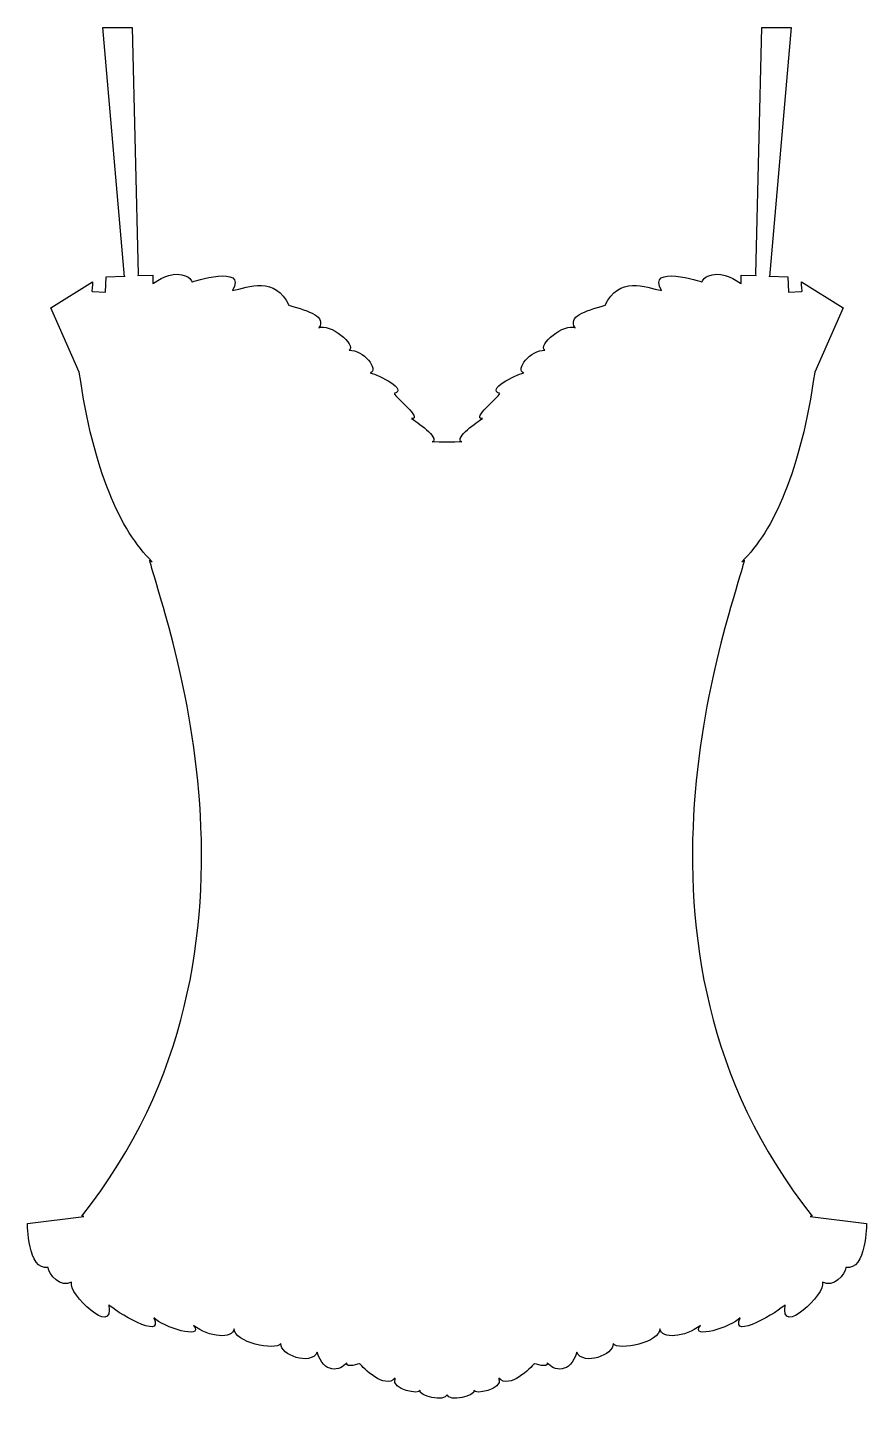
# Model space of a CAD drawing. Header units: centimetres. Extents: x -6.9 to 6.8, y -11.2 to 11.2.
import ezdxf

# ---------------------------------------------------------------- set-up
doc = ezdxf.new("R2010")
doc.units = ezdxf.units.CM
doc.header["$MEASUREMENT"] = 0
doc.layers.add('Camada 1', color=7, linetype='Continuous')

msp = doc.modelspace()

# ---------------------------------------------------------------- linework, layer by layer
at = {"layer": 'Camada 1'}
msp.add_open_spline([(5.91211, 5.54569), (5.91211, 5.54569), (6.37569, 6.59307), (6.37569, 6.59307), (6.37569, 6.59307), (6.37569, 6.59307), (5.69941, 7.01569), (5.69941, 7.01569), (5.69941, 7.01569), (5.69941, 7.01569), (5.69584, 6.94177), (5.70817, 6.86252), (5.70817, 6.86252), (5.70817, 6.86252), (5.69933, 6.86067), (5.69933, 6.86067), (5.69933, 6.86067), (5.69933, 6.86067), (5.48787, 6.84673), (5.48787, 6.84673), (5.48787, 6.84673), (5.48787, 6.84673), (5.47395, 7.10036), (5.47395, 7.10036), (5.47395, 7.10036), (5.47395, 7.10036), (5.17838, 7.11121), (5.17838, 7.11121), (5.17838, 7.11121), (5.17838, 7.11121), (5.17817, 7.10034), (5.17817, 7.10034), (5.17817, 7.10034), (5.17817, 7.10034), (5.53045, 11.15761), (5.53045, 11.15761), (5.53045, 11.15761), (5.53045, 11.15761), (5.0514, 11.15761), (5.0514, 11.15761), (5.0514, 11.15761), (5.0514, 11.15761), (4.95282, 7.1425), (4.95282, 7.1425), (4.95282, 7.1425), (4.95282, 7.1425), (4.9593, 7.11924), (4.9593, 7.11924), (4.9593, 7.11924), (4.9593, 7.11924), (4.7134, 7.12826), (4.7134, 7.12826), (4.7134, 7.12826), (4.7134, 7.12826), (4.7134, 6.9875), (4.7134, 6.9875), (4.7134, 6.9875), (4.7134, 6.9875), (4.48861, 7.15305), (4.31901, 7.14252), (4.31901, 7.14252), (4.09327, 7.12826), (4.07932, 7.01571), (4.07932, 7.01571), (4.07932, 7.01571), (4.07932, 7.01571), (3.1637, 7.31151), (3.41731, 6.87463), (3.41731, 6.87463), (3.16368, 6.93107), (2.71286, 7.11429), (2.5014, 6.63526), (2.5014, 6.63526), (2.14916, 6.53665), (1.89556, 6.45201), (2.0084, 6.26876), (2.0084, 6.26876), (1.83941, 6.35372), (1.38859, 5.98724), (1.5154, 5.90289), (1.5154, 5.90289), (1.29, 5.91683), (1.02243, 5.57856), (1.17747, 5.53639), (1.17747, 5.53639), (1.02245, 5.49424), (0.55734, 5.2685), (0.78308, 5.19844), (0.78308, 5.19844), (0.75456, 5.12774), (0.318, 4.78979), (0.50093, 4.78979), (0.50093, 4.78979), (0.42671, 4.745), (0.03616, 4.48004), (0.16298, 4.40966), (0.16298, 4.40966), (0.14906, 4.4236), (-0.04848, 4.40966), (-0.04848, 4.40966), (-0.04848, 4.40966), (-0.04848, 4.40966), (-0.04848, 4.40966), (-0.04848, 4.40966), (-0.04848, 4.40966), (-0.04848, 4.40966), (-0.10414, 4.40968), (-0.10414, 4.40968), (-0.10414, 4.40968), (-0.10414, 4.40968), (-0.10414, 4.40968), (-0.10414, 4.40968), (-0.10414, 4.40968), (-0.10414, 4.40968), (-0.30165, 4.42362), (-0.3156, 4.40968), (-0.3156, 4.40968), (-0.18879, 4.48006), (-0.57934, 4.74501), (-0.65355, 4.78981), (-0.65355, 4.78981), (-0.47062, 4.78981), (-0.90718, 5.12776), (-0.9357, 5.19846), (-0.9357, 5.19846), (-0.70998, 5.26852), (-1.17507, 5.49426), (-1.33009, 5.53641), (-1.33009, 5.53641), (-1.17507, 5.57858), (-1.44264, 5.91685), (-1.66804, 5.90291), (-1.66804, 5.90291), (-1.54123, 5.98726), (-1.99205, 6.35373), (-2.16104, 6.26878), (-2.16104, 6.26878), (-2.04817, 6.45203), (-2.3018, 6.53667), (-2.65404, 6.63528), (-2.65404, 6.63528), (-2.8655, 7.11431), (-3.31632, 6.93108), (-3.56995, 6.87465), (-3.56995, 6.87465), (-3.31632, 7.31153), (-4.23194, 7.01573), (-4.23194, 7.01573), (-4.23194, 7.01573), (-4.23194, 7.01573), (-4.24588, 7.12828), (-4.47163, 7.14254), (-4.47163, 7.14254), (-4.64123, 7.15307), (-4.86602, 6.98752), (-4.86602, 6.98752), (-4.86602, 6.98752), (-4.86602, 6.98752), (-4.86602, 7.12828), (-4.86602, 7.12828), (-4.86602, 7.12828), (-4.86602, 7.12828), (-5.11192, 7.11926), (-5.11192, 7.11926), (-5.11192, 7.11926), (-5.11192, 7.11926), (-5.10541, 7.14252), (-5.10541, 7.14252), (-5.10541, 7.14252), (-5.10541, 7.14252), (-5.20401, 11.15761), (-5.20401, 11.15761), (-5.20401, 11.15761), (-5.20401, 11.15761), (-5.68306, 11.15761), (-5.68306, 11.15761), (-5.68306, 11.15761), (-5.68306, 11.15761), (-5.33082, 7.10033), (-5.33082, 7.10033), (-5.33082, 7.10033), (-5.33082, 7.10033), (-5.33103, 7.1112), (-5.33103, 7.1112), (-5.33103, 7.1112), (-5.33103, 7.1112), (-5.62657, 7.10035), (-5.62657, 7.10035), (-5.62657, 7.10035), (-5.62657, 7.10035), (-5.64051, 6.84672), (-5.64051, 6.84672), (-5.64051, 6.84672), (-5.64051, 6.84672), (-5.85197, 6.86066), (-5.85197, 6.86066), (-5.85197, 6.86066), (-5.85197, 6.86066), (-5.86078, 6.86251), (-5.86078, 6.86251), (-5.86078, 6.86251), (-5.84848, 6.94175), (-5.85202, 7.01568), (-5.85202, 7.01568), (-5.85202, 7.01568), (-5.85202, 7.01568), (-6.52827, 6.59306), (-6.52827, 6.59306), (-6.52827, 6.59306), (-6.52827, 6.59306), (-6.06472, 5.54568), (-6.06472, 5.54568), (-6.06472, 5.54568), (-6.06472, 5.54568), (-6.06472, 5.54571), (-6.06472, 5.54571), (-6.06472, 5.54571), (-5.83369, 3.92871), (-5.4004, 2.97751), (-4.87965, 2.46056), (-4.87965, 2.46056), (-4.87965, 2.46056), (-4.91656, 2.48358), (-4.91656, 2.48358), (-4.91656, 2.48358), (-4.76929, 1.77727), (-2.52674, -3.82321), (-6.02591, -8.19265), (-6.02591, -8.19265), (-6.02591, -8.19265), (-5.99032, -8.20154), (-5.99032, -8.20154), (-5.99032, -8.20154), (-5.99032, -8.20154), (-6.90872, -8.31112), (-6.90872, -8.31112), (-6.90872, -8.31112), (-6.90872, -8.31112), (-6.90872, -9.08627), (-6.57077, -9.02983), (-6.57077, -9.02983), (-6.57077, -9.14238), (-6.35931, -9.36776), (-6.19001, -9.2692), (-6.19001, -9.2692), (-6.26071, -9.45245), (-5.48587, -10.18476), (-5.58446, -9.63538), (-5.58446, -9.63538), (-5.49982, -9.73399), (-4.66855, -10.24122), (-4.8518, -9.84684), (-4.8518, -9.84684), (-4.71104, -10.00186), (-4.02053, -10.21334), (-4.20378, -9.97365), (-4.20378, -9.97365), (-3.95015, -10.17084), (-3.57002, -10.19876), (-3.54179, -10.02977), (-3.54179, -10.02977), (-3.55573, -10.24123), (-2.86554, -10.39627), (-2.78122, -10.26946), (-2.78122, -10.26946), (-2.79487, -10.45271), (-2.30187, -10.63564), (-2.18932, -10.41022), (-2.18932, -10.41022), (-2.09071, -10.76246), (-1.80919, -10.71997), (-1.71029, -10.57921), (-1.71029, -10.57921), (-1.72455, -10.67785), (-1.49883, -10.59347), (-1.49883, -10.59347), (-1.49883, -10.59347), (-1.44271, -10.66385), (-1.09079, -11.01577), (-0.92151, -10.83284), (-0.92151, -10.83284), (-0.99189, -11.03003), (-0.51286, -11.10041), (-0.51286, -11.03003), (-0.51286, -11.03003), (-0.55503, -11.11467), (-0.1045, -11.22754), (-0.0763, -11.10073), (-0.0763, -11.10073), (-0.0481, -11.22754), (0.40241, -11.11467), (0.36026, -11.03003), (0.36026, -11.03003), (0.36026, -11.10041), (0.83929, -11.03003), (0.76891, -10.83284), (0.76891, -10.83284), (0.93816, -11.01577), (1.29011, -10.66385), (1.34623, -10.59347), (1.34623, -10.59347), (1.34623, -10.59347), (1.57192, -10.67782), (1.55766, -10.57921), (1.55766, -10.57921), (1.65656, -10.71997), (1.93808, -10.76246), (2.03669, -10.41022), (2.03669, -10.41022), (2.14924, -10.63565), (2.64224, -10.45269), (2.62859, -10.26946), (2.62859, -10.26946), (2.71291, -10.39627), (3.40308, -10.24126), (3.38916, -10.02977), (3.38916, -10.02977), (3.41736, -10.19876), (3.79752, -10.17085), (4.05115, -9.97365), (4.05115, -9.97365), (3.8679, -10.21334), (4.55841, -10.00185), (4.69917, -9.84684), (4.69917, -9.84684), (4.51592, -10.24123), (5.34719, -9.73397), (5.43183, -9.63538), (5.43183, -9.63538), (5.33322, -10.18479), (6.10808, -9.45245), (6.03738, -9.2692), (6.03738, -9.2692), (6.20666, -9.36778), (6.41814, -9.14239), (6.41814, -9.02983), (6.41814, -9.02983), (6.75609, -9.08627), (6.75609, -8.31112), (6.75609, -8.31112), (6.75609, -8.31112), (6.75609, -8.31112), (5.83772, -8.20153), (5.83772, -8.20153), (5.83772, -8.20153), (5.83772, -8.20153), (5.87331, -8.19264), (5.87331, -8.19264), (5.87331, -8.19264), (2.37414, -3.8232), (4.6167, 1.77726), (4.76396, 2.48359), (4.76396, 2.48359), (4.76396, 2.48359), (4.72705, 2.46057), (4.72705, 2.46057), (4.72705, 2.46057), (5.2478, 2.97751), (5.68108, 3.92872), (5.91211, 5.54569), (5.91211, 5.54569), (5.91211, 5.54569), (5.91211, 5.54569), (5.91211, 5.54569)], degree=3, knots=[0, 0, 0, 0, 0.01086957, 0.01086957, 0.01086957, 0.01086957, 0.02173913, 0.02173913, 0.02173913, 0.02173913, 0.0326087, 0.0326087, 0.0326087, 0.0326087, 0.04347826, 0.04347826, 0.04347826, 0.04347826, 0.05434783, 0.05434783, 0.05434783, 0.05434783, 0.06521739, 0.06521739, 0.06521739, 0.06521739, 0.07608696, 0.07608696, 0.07608696, 0.07608696, 0.08695652, 0.08695652, 0.08695652, 0.08695652, 0.09782609, 0.09782609, 0.09782609, 0.09782609, 0.10869565, 0.10869565, 0.10869565, 0.10869565, 0.11956522, 0.11956522, 0.11956522, 0.11956522, 0.13043478, 0.13043478, 0.13043478, 0.13043478, 0.14130435, 0.14130435, 0.14130435, 0.14130435, 0.15217391, 0.15217391, 0.15217391, 0.15217391, 0.16304348, 0.16304348, 0.16304348, 0.16304348, 0.17391304, 0.17391304, 0.17391304, 0.17391304, 0.18478261, 0.18478261, 0.18478261, 0.18478261, 0.19565217, 0.19565217, 0.19565217, 0.19565217, 0.20652174, 0.20652174, 0.20652174, 0.20652174, 0.2173913, 0.2173913, 0.2173913, 0.2173913, 0.22826087, 0.22826087, 0.22826087, 0.22826087, 0.23913043, 0.23913043, 0.23913043, 0.23913043, 0.25, 0.25, 0.25, 0.25, 0.26086957, 0.26086957, 0.26086957, 0.26086957, 0.27173913, 0.27173913, 0.27173913, 0.27173913, 0.2826087, 0.2826087, 0.2826087, 0.2826087, 0.29347826, 0.29347826, 0.29347826, 0.29347826, 0.30434783, 0.30434783, 0.30434783, 0.30434783, 0.31521739, 0.31521739, 0.31521739, 0.31521739, 0.32608696, 0.32608696, 0.32608696, 0.32608696, 0.33695652, 0.33695652, 0.33695652, 0.33695652, 0.34782609, 0.34782609, 0.34782609, 0.34782609, 0.35869565, 0.35869565, 0.35869565, 0.35869565, 0.36956522, 0.36956522, 0.36956522, 0.36956522, 0.38043478, 0.38043478, 0.38043478, 0.38043478, 0.39130435, 0.39130435, 0.39130435, 0.39130435, 0.40217391, 0.40217391, 0.40217391, 0.40217391, 0.41304348, 0.41304348, 0.41304348, 0.41304348, 0.42391304, 0.42391304, 0.42391304, 0.42391304, 0.43478261, 0.43478261, 0.43478261, 0.43478261, 0.44565217, 0.44565217, 0.44565217, 0.44565217, 0.45652174, 0.45652174, 0.45652174, 0.45652174, 0.4673913, 0.4673913, 0.4673913, 0.4673913, 0.47826087, 0.47826087, 0.47826087, 0.47826087, 0.48913043, 0.48913043, 0.48913043, 0.48913043, 0.5, 0.5, 0.5, 0.5, 0.51086957, 0.51086957, 0.51086957, 0.51086957, 0.52173913, 0.52173913, 0.52173913, 0.52173913, 0.5326087, 0.5326087, 0.5326087, 0.5326087, 0.54347826, 0.54347826, 0.54347826, 0.54347826, 0.55434783, 0.55434783, 0.55434783, 0.55434783, 0.56521739, 0.56521739, 0.56521739, 0.56521739, 0.57608696, 0.57608696, 0.57608696, 0.57608696, 0.58695652, 0.58695652, 0.58695652, 0.58695652, 0.59782609, 0.59782609, 0.59782609, 0.59782609, 0.60869565, 0.60869565, 0.60869565, 0.60869565, 0.61956522, 0.61956522, 0.61956522, 0.61956522, 0.63043478, 0.63043478, 0.63043478, 0.63043478, 0.64130435, 0.64130435, 0.64130435, 0.64130435, 0.65217391, 0.65217391, 0.65217391, 0.65217391, 0.66304348, 0.66304348, 0.66304348, 0.66304348, 0.67391304, 0.67391304, 0.67391304, 0.67391304, 0.68478261, 0.68478261, 0.68478261, 0.68478261, 0.69565217, 0.69565217, 0.69565217, 0.69565217, 0.70652174, 0.70652174, 0.70652174, 0.70652174, 0.7173913, 0.7173913, 0.7173913, 0.7173913, 0.72826087, 0.72826087, 0.72826087, 0.72826087, 0.73913043, 0.73913043, 0.73913043, 0.73913043, 0.75, 0.75, 0.75, 0.75, 0.76086957, 0.76086957, 0.76086957, 0.76086957, 0.77173913, 0.77173913, 0.77173913, 0.77173913, 0.7826087, 0.7826087, 0.7826087, 0.7826087, 0.79347826, 0.79347826, 0.79347826, 0.79347826, 0.80434783, 0.80434783, 0.80434783, 0.80434783, 0.81521739, 0.81521739, 0.81521739, 0.81521739, 0.82608696, 0.82608696, 0.82608696, 0.82608696, 0.83695652, 0.83695652, 0.83695652, 0.83695652, 0.84782609, 0.84782609, 0.84782609, 0.84782609, 0.85869565, 0.85869565, 0.85869565, 0.85869565, 0.86956522, 0.86956522, 0.86956522, 0.86956522, 0.88043478, 0.88043478, 0.88043478, 0.88043478, 0.89130435, 0.89130435, 0.89130435, 0.89130435, 0.90217391, 0.90217391, 0.90217391, 0.90217391, 0.91304348, 0.91304348, 0.91304348, 0.91304348, 0.92391304, 0.92391304, 0.92391304, 0.92391304, 0.93478261, 0.93478261, 0.93478261, 0.93478261, 0.94565217, 0.94565217, 0.94565217, 0.94565217, 0.95652174, 0.95652174, 0.95652174, 0.95652174, 0.9673913, 0.9673913, 0.9673913, 0.9673913, 0.97826087, 0.97826087, 0.97826087, 0.97826087, 1, 1, 1, 1], dxfattribs=at)

doc.saveas('drawing.dxf')
